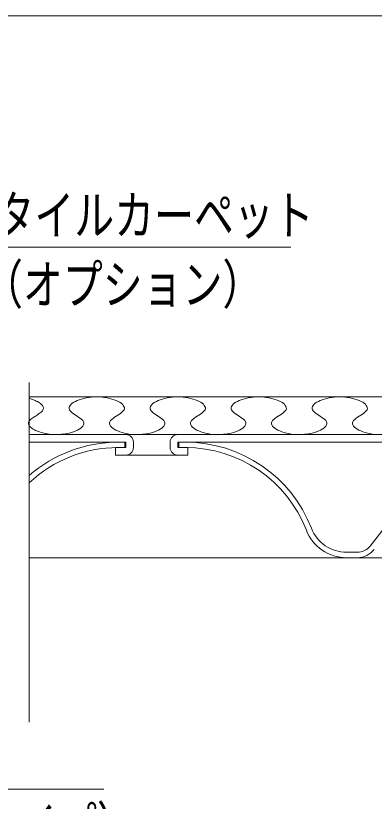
# Model space of a CAD drawing. Units: millimetres, scale not verified. Extents: x -600 to 600, y -416 to 415.
# Drawn here: x 121.3 to 187.7, y -335.5 to -190 of the extents above; entities that cross this region are included whole.
import ezdxf
from ezdxf.enums import TextEntityAlignment as Align

# ---------------------------------------------------------------- set-up
doc = ezdxf.new("R2010")
doc.units = ezdxf.units.MM
doc.header["$LTSCALE"] = 5
for name, color, linetype, lineweight in [('0-5_1', 7, 'Continuous', 9), ('0-7_3', 2, 'Continuous', 9), ('0-9_sunpou', 1, 'Continuous', 9), ('0-A_0', 3, 'Continuous', 9), ('0-B_DEFPOINTS', 7, 'Continuous', 9), ('0-F_CYA', 4, 'Continuous', 9), ('1-5_6文字', 2, 'Continuous', 9)]:
    doc.layers.add(name, color=color, linetype=linetype, lineweight=lineweight)
doc.styles.add('ＭＳ ゴシック', font='')
doc.styles.get('ＭＳ ゴシック').set_extended_font_data('MS Gothic')

# ---------------------------------------------------------------- blocks, each defined once
blk = doc.blocks.new('MLeader1')
at = {"layer": '1-5_6文字', "color": 1}
blk.add_line((117.827, -232.863), (172.208, -232.863), dxfattribs=at)
at = {"layer": '1-5_6文字'}
blk.add_line((101.08, -260.616), (105.504, -252.779), dxfattribs=at)
at = {"layer": '1-5_6文字', "color": 1}
blk.add_lwpolyline([(105.504, -252.779), (116.747, -232.863), (117.827, -232.863)], dxfattribs=at)
at = {"layer": '1-5_6文字'}
blk.add_lwpolyline([(106.81, -253.516), (101.08, -260.616), (104.198, -252.042)], dxfattribs=at)
at = {"layer": '1-5_6文字', "style": 'ＭＳ ゴシック', "width": 0.75}
for s, p in [('タイルカーペット', (117.328, -232.75)), ('（オプション）', (115.217, -245.55))]:
    blk.add_text(s, height=7.221, dxfattribs=at).set_placement(p, align=Align.BOTTOM_LEFT)
blk = doc.blocks.new('MLeader9')
at = {"layer": '1-5_6文字'}
blk.add_line((54.076, -302.8), (60.598, -309.002), dxfattribs=at)
at = {"layer": '1-5_6文字', "color": 1}
blk.add_line((87.195, -333.266), (137.545, -333.266), dxfattribs=at)
at = {"layer": '1-5_6文字'}
blk.add_lwpolyline([(59.564, -310.089), (54.076, -302.8), (61.631, -307.915)], dxfattribs=at)
at = {"layer": '1-5_6文字', "color": 1}
blk.add_lwpolyline([(60.598, -309.002), (86.115, -333.266), (87.195, -333.266)], dxfattribs=at)
at = {"layer": '1-5_6文字', "style": 'ＭＳ ゴシック'}
blk.add_text('DP脚', height=7.221, dxfattribs=at).set_placement((86.322, -333.154), align=Align.BOTTOM_LEFT)
at = {"layer": '1-5_6文字', "style": 'ＭＳ ゴシック', "width": 0.75}
blk.add_text('（ボルトタイプ）', height=7.221, dxfattribs=at).set_placement((84.585, -345.954), align=Align.BOTTOM_LEFT)

msp = doc.modelspace()

# ---------------------------------------------------------------- linework, layer by layer
at = {"layer": '0-5_1'}
msp.add_line((123.755, -260.616), (261.255, -260.616), dxfattribs=at)
at = {"layer": '0-7_3'}
for points in [[(123.755, -260.934), (124.039, -261.012), (124.314, -261.098), (124.576, -261.19), (124.826, -261.289), (125.061, -261.393), (125.281, -261.502), (125.484, -261.617), (125.67, -261.735), (125.837, -261.858), (125.983, -261.983), (126.109, -262.112), (126.212, -262.243), (126.291, -262.376), (126.346, -262.51), (126.374, -262.646), (126.375, -262.782), (126.348, -262.918), (126.291, -263.053), (126.204, -263.188), (126.088, -263.322), (125.946, -263.455), (125.784, -263.588), (125.606, -263.719), (125.414, -263.851), (125.214, -263.982), (125.01, -264.113), (124.806, -264.244), (124.606, -264.375), (124.414, -264.506), (124.235, -264.638), (124.071, -264.77), (123.929, -264.903), (123.811, -265.037), (123.722, -265.172), (123.664, -265.307), (123.635, -265.444), (123.634, -265.58), (123.661, -265.715), (123.714, -265.85)], [(128.755, -267.616), (129.248, -267.602), (129.737, -267.563), (130.218, -267.503), (130.687, -267.422), (131.139, -267.322), (131.572, -267.205), (131.979, -267.072), (132.358, -266.924), (132.704, -266.764), (133.014, -266.593), (133.283, -266.412), (133.507, -266.224), (133.682, -266.029), (133.804, -265.829), (133.868, -265.626), (133.872, -265.421), (133.81, -265.217), (133.679, -265.013), (133.485, -264.812), (133.24, -264.612), (132.96, -264.414), (132.659, -264.216), (132.35, -264.018), (132.049, -263.82), (131.769, -263.622), (131.524, -263.422), (131.33, -263.22), (131.199, -263.016), (131.137, -262.811), (131.141, -262.605), (131.206, -262.401), (131.327, -262.201), (131.502, -262.005), (131.726, -261.816), (131.995, -261.634), (132.305, -261.463), (132.651, -261.302), (133.03, -261.154), (133.438, -261.021)], [(133.438, -261.021), (133.87, -260.904), (134.322, -260.805), (134.791, -260.725), (135.272, -260.666), (135.761, -260.629), (136.255, -260.616), (136.748, -260.629), (137.237, -260.666), (137.718, -260.725), (138.187, -260.805), (138.639, -260.905), (139.072, -261.022), (139.479, -261.155), (139.858, -261.303), (140.204, -261.463), (140.514, -261.635), (140.783, -261.816), (141.007, -262.005), (141.182, -262.201), (141.304, -262.402), (141.368, -262.605), (141.372, -262.811), (141.31, -263.016), (141.179, -263.22), (140.985, -263.421), (140.74, -263.621), (140.46, -263.82), (140.159, -264.018), (139.85, -264.215), (139.549, -264.413), (139.269, -264.612), (139.024, -264.812), (138.83, -265.013), (138.699, -265.217), (138.637, -265.422), (138.641, -265.627), (138.706, -265.831), (138.827, -266.032), (139.002, -266.227)], [(143.755, -267.616), (144.248, -267.602), (144.737, -267.563), (145.218, -267.503), (145.687, -267.422), (146.139, -267.322), (146.572, -267.205), (146.979, -267.072), (147.358, -266.924), (147.704, -266.764), (148.014, -266.593), (148.283, -266.412), (148.507, -266.224), (148.682, -266.029), (148.804, -265.829), (148.868, -265.626), (148.872, -265.421), (148.81, -265.217), (148.679, -265.013), (148.485, -264.812), (148.24, -264.612), (147.96, -264.414), (147.659, -264.216), (147.35, -264.018), (147.049, -263.82), (146.769, -263.622), (146.524, -263.422), (146.33, -263.22), (146.199, -263.016), (146.137, -262.811), (146.141, -262.605), (146.206, -262.401), (146.327, -262.201), (146.502, -262.005), (146.726, -261.816), (146.995, -261.634), (147.305, -261.463), (147.651, -261.302), (148.03, -261.154), (148.438, -261.021)], [(148.438, -261.021), (148.87, -260.904), (149.322, -260.805), (149.791, -260.725), (150.272, -260.666), (150.761, -260.629), (151.255, -260.616), (151.748, -260.629), (152.237, -260.666), (152.718, -260.725), (153.187, -260.805), (153.639, -260.905), (154.072, -261.022), (154.479, -261.155), (154.858, -261.303), (155.204, -261.463), (155.514, -261.635), (155.783, -261.816), (156.007, -262.005), (156.182, -262.201), (156.304, -262.402), (156.368, -262.605), (156.372, -262.811), (156.31, -263.016), (156.179, -263.22), (155.985, -263.421), (155.74, -263.621), (155.46, -263.82), (155.159, -264.018), (154.85, -264.215), (154.549, -264.413), (154.269, -264.612), (154.024, -264.812), (153.83, -265.013), (153.699, -265.217), (153.637, -265.422), (153.641, -265.627), (153.706, -265.831), (153.827, -266.032), (154.002, -266.227)], [(158.755, -267.616), (159.248, -267.602), (159.737, -267.563), (160.218, -267.503), (160.687, -267.422), (161.139, -267.322), (161.572, -267.205), (161.979, -267.072), (162.358, -266.924), (162.704, -266.764), (163.014, -266.593), (163.283, -266.412), (163.507, -266.224), (163.682, -266.029), (163.804, -265.829), (163.868, -265.626), (163.872, -265.421), (163.81, -265.217), (163.679, -265.013), (163.485, -264.812), (163.24, -264.612), (162.96, -264.414), (162.659, -264.216), (162.35, -264.018), (162.049, -263.82), (161.769, -263.622), (161.524, -263.422), (161.33, -263.22), (161.199, -263.016), (161.137, -262.811), (161.141, -262.605), (161.206, -262.401), (161.327, -262.201), (161.502, -262.005), (161.726, -261.816), (161.995, -261.634), (162.305, -261.463), (162.651, -261.302), (163.03, -261.154), (163.438, -261.021)], [(163.438, -261.021), (163.87, -260.904), (164.322, -260.805), (164.791, -260.725), (165.272, -260.666), (165.761, -260.629), (166.255, -260.616), (166.748, -260.629), (167.237, -260.666), (167.718, -260.725), (168.187, -260.805), (168.639, -260.905), (169.072, -261.022), (169.479, -261.155), (169.858, -261.303), (170.204, -261.463), (170.514, -261.635), (170.783, -261.816), (171.007, -262.005), (171.182, -262.201), (171.304, -262.402), (171.368, -262.605), (171.372, -262.811), (171.31, -263.016), (171.179, -263.22), (170.985, -263.421), (170.74, -263.621), (170.46, -263.82), (170.159, -264.018), (169.85, -264.215), (169.549, -264.413), (169.269, -264.612), (169.024, -264.812), (168.83, -265.013), (168.699, -265.217), (168.637, -265.422), (168.641, -265.627), (168.706, -265.831), (168.827, -266.032), (169.002, -266.227)], [(173.755, -267.616), (174.248, -267.602), (174.737, -267.563), (175.218, -267.503), (175.687, -267.422), (176.139, -267.322), (176.572, -267.205), (176.979, -267.072), (177.358, -266.924), (177.704, -266.764), (178.014, -266.593), (178.283, -266.412), (178.507, -266.224), (178.682, -266.029), (178.804, -265.829), (178.868, -265.626), (178.872, -265.421), (178.81, -265.217), (178.679, -265.013), (178.485, -264.812), (178.24, -264.612), (177.96, -264.414), (177.659, -264.216), (177.35, -264.018), (177.049, -263.82), (176.769, -263.622), (176.524, -263.422), (176.33, -263.22), (176.199, -263.016), (176.137, -262.811), (176.141, -262.605), (176.206, -262.401), (176.327, -262.201), (176.502, -262.005), (176.726, -261.816), (176.995, -261.634), (177.305, -261.463), (177.651, -261.302), (178.03, -261.154), (178.438, -261.021)], [(178.438, -261.021), (178.87, -260.904), (179.322, -260.805), (179.791, -260.725), (180.272, -260.666), (180.761, -260.629), (181.255, -260.616), (181.748, -260.629), (182.237, -260.666), (182.718, -260.725), (183.187, -260.805), (183.639, -260.905), (184.071, -261.022), (184.479, -261.155), (184.858, -261.303), (185.204, -261.463), (185.514, -261.635), (185.783, -261.816), (186.007, -262.005), (186.182, -262.201), (186.304, -262.402), (186.368, -262.605), (186.372, -262.811), (186.31, -263.016), (186.179, -263.22), (185.985, -263.421), (185.74, -263.621), (185.46, -263.82), (185.159, -264.018), (184.85, -264.215), (184.549, -264.413), (184.269, -264.612), (184.024, -264.812), (183.83, -265.013), (183.699, -265.217), (183.637, -265.422), (183.641, -265.627), (183.706, -265.831), (183.827, -266.032), (184.002, -266.227)], [(123.755, -265.116), (123.744, -265.132), (123.735, -265.149), (123.726, -265.165), (123.717, -265.181), (123.709, -265.197), (123.701, -265.213), (123.693, -265.229), (123.686, -265.245), (123.68, -265.262), (123.673, -265.278), (123.668, -265.294), (123.662, -265.31), (123.657, -265.327), (123.653, -265.343), (123.649, -265.359), (123.645, -265.375), (123.642, -265.392), (123.639, -265.408), (123.637, -265.424), (123.635, -265.44), (123.633, -265.456), (123.632, -265.473), (123.631, -265.489), (123.631, -265.505), (123.631, -265.521), (123.631, -265.538), (123.632, -265.554), (123.633, -265.57), (123.635, -265.586), (123.637, -265.603), (123.639, -265.619), (123.642, -265.635), (123.645, -265.651), (123.649, -265.667), (123.652, -265.683), (123.657, -265.7), (123.661, -265.716), (123.666, -265.732), (123.672, -265.748)], [(123.672, -265.748), (123.677, -265.764), (123.684, -265.78), (123.69, -265.796), (123.697, -265.812), (123.704, -265.828), (123.712, -265.844), (123.719, -265.86), (123.728, -265.876), (123.736, -265.892), (123.745, -265.908), (123.755, -265.924)], [(123.714, -265.85), (123.792, -265.983), (123.894, -266.114), (124.018, -266.243), (124.164, -266.368), (124.33, -266.491), (124.514, -266.61), (124.717, -266.724), (124.936, -266.834), (125.17, -266.938), (125.419, -267.037), (125.681, -267.13), (125.954, -267.216), (126.239, -267.295), (126.532, -267.367), (126.834, -267.43), (127.144, -267.485), (127.459, -267.531), (127.779, -267.568), (128.102, -267.594), (128.428, -267.611), (128.755, -267.616)], [(139.002, -266.227), (139.226, -266.417), (139.495, -266.598), (139.805, -266.77), (140.151, -266.93), (140.53, -267.078), (140.938, -267.211), (141.37, -267.328), (141.822, -267.428), (142.291, -267.508), (142.772, -267.567), (143.261, -267.604), (143.755, -267.616)], [(154.002, -266.227), (154.226, -266.417), (154.495, -266.598), (154.805, -266.77), (155.151, -266.93), (155.53, -267.078), (155.938, -267.211), (156.37, -267.328), (156.822, -267.428), (157.291, -267.508), (157.772, -267.567), (158.261, -267.604), (158.755, -267.616)], [(169.002, -266.227), (169.226, -266.417), (169.495, -266.598), (169.805, -266.77), (170.151, -266.93), (170.53, -267.078), (170.938, -267.211), (171.37, -267.328), (171.822, -267.428), (172.291, -267.508), (172.772, -267.567), (173.261, -267.604), (173.755, -267.616)], [(184.002, -266.227), (184.226, -266.417), (184.495, -266.598), (184.805, -266.77), (185.151, -266.93), (185.53, -267.078), (185.938, -267.211), (186.37, -267.328), (186.822, -267.428), (187.291, -267.508), (187.772, -267.567)]]:
    msp.add_lwpolyline(points, dxfattribs=at)
at = {"layer": '0-9_sunpou'}
msp.add_line((258.255, -190.017), (34.255, -190.017), dxfattribs=at)
at = {"layer": '0-A_0', "color": 7}
for p, q in [((140.205, -269.016), (141.455, -269.016)), ((141.455, -269.016), (141.455, -270.016)), ((151.455, -269.016), (151.455, -270.016)), ((151.455, -269.016), (152.705, -269.016)), ((140.205, -270.016), (141.455, -270.016)), ((151.455, -270.016), (152.705, -270.016)), ((186.866, -288.258), (198.297, -273.561)), ((184.498, -289.416), (182.528, -289.416)), ((123.754, -290.416), (184.498, -290.416)), ((184.4, -290.416), (182.528, -290.416)), ((184.498, -290.416), (218.411, -290.416))]:
    msp.add_line(p, q, dxfattribs=at)
for centre, radius, start, end in [((140.205, -294.016), 25, 90, 131.14802), ((152.705, -294.016), 25, 21.25356, 90), ((140.205, -294.016), 24, 90, 133.26892), ((152.705, -294.016), 24, 21.25356, 90), ((182.528, -282.416), 7, 201.25356, 270), ((182.528, -282.416), 8, 201.25356, 270), ((184.498, -286.416), 3, 270, 322.12631), ((184.498, -286.416), 4, 270, 322.12631)]:
    msp.add_arc(centre, radius, start, end, dxfattribs=at)
at = {"layer": '0-B_DEFPOINTS'}
msp.add_line((123.755, -320.898), (123.755, -257.987), dxfattribs=at)
at = {"layer": '0-F_CYA'}
for p, q in [((123.754, -267.616), (141.654, -267.616)), ((141.465, -267.616), (151.255, -267.616)), ((151.254, -267.616), (194.374, -267.616)), ((123.754, -269.016), (141.654, -269.016)), ((141.655, -269.016), (141.655, -270.016)), ((143.055, -269.016), (143.055, -270.016)), ((149.855, -269.016), (149.855, -270.016)), ((151.254, -269.016), (194.374, -269.016)), ((151.255, -269.016), (151.255, -270.016)), ((153.155, -270.016), (151.255, -270.016)), ((153.155, -271.416), (153.155, -270.016)), ((139.755, -271.416), (141.655, -271.416)), ((141.655, -271.416), (151.255, -271.416)), ((153.155, -271.416), (151.255, -271.416))]:
    msp.add_line(p, q, dxfattribs=at)
msp.add_lwpolyline([(139.755, -271.416), (139.755, -270.016), (141.655, -270.016)], dxfattribs=at)
for centre, start, end in [((141.655, -269.016), 0, 90), ((151.255, -269.016), 90, 180), ((141.655, -270.016), 270, 0), ((151.255, -270.016), 180, 270)]:
    msp.add_arc(centre, 1.4, start, end, dxfattribs=at)

# ---------------------------------------------------------------- block references
at = {"layer": '1-5_6文字'}
for name in ['MLeader1', 'MLeader9']:
    msp.add_blockref(name, (0, 0), dxfattribs=at)

doc.saveas('drawing.dxf')
